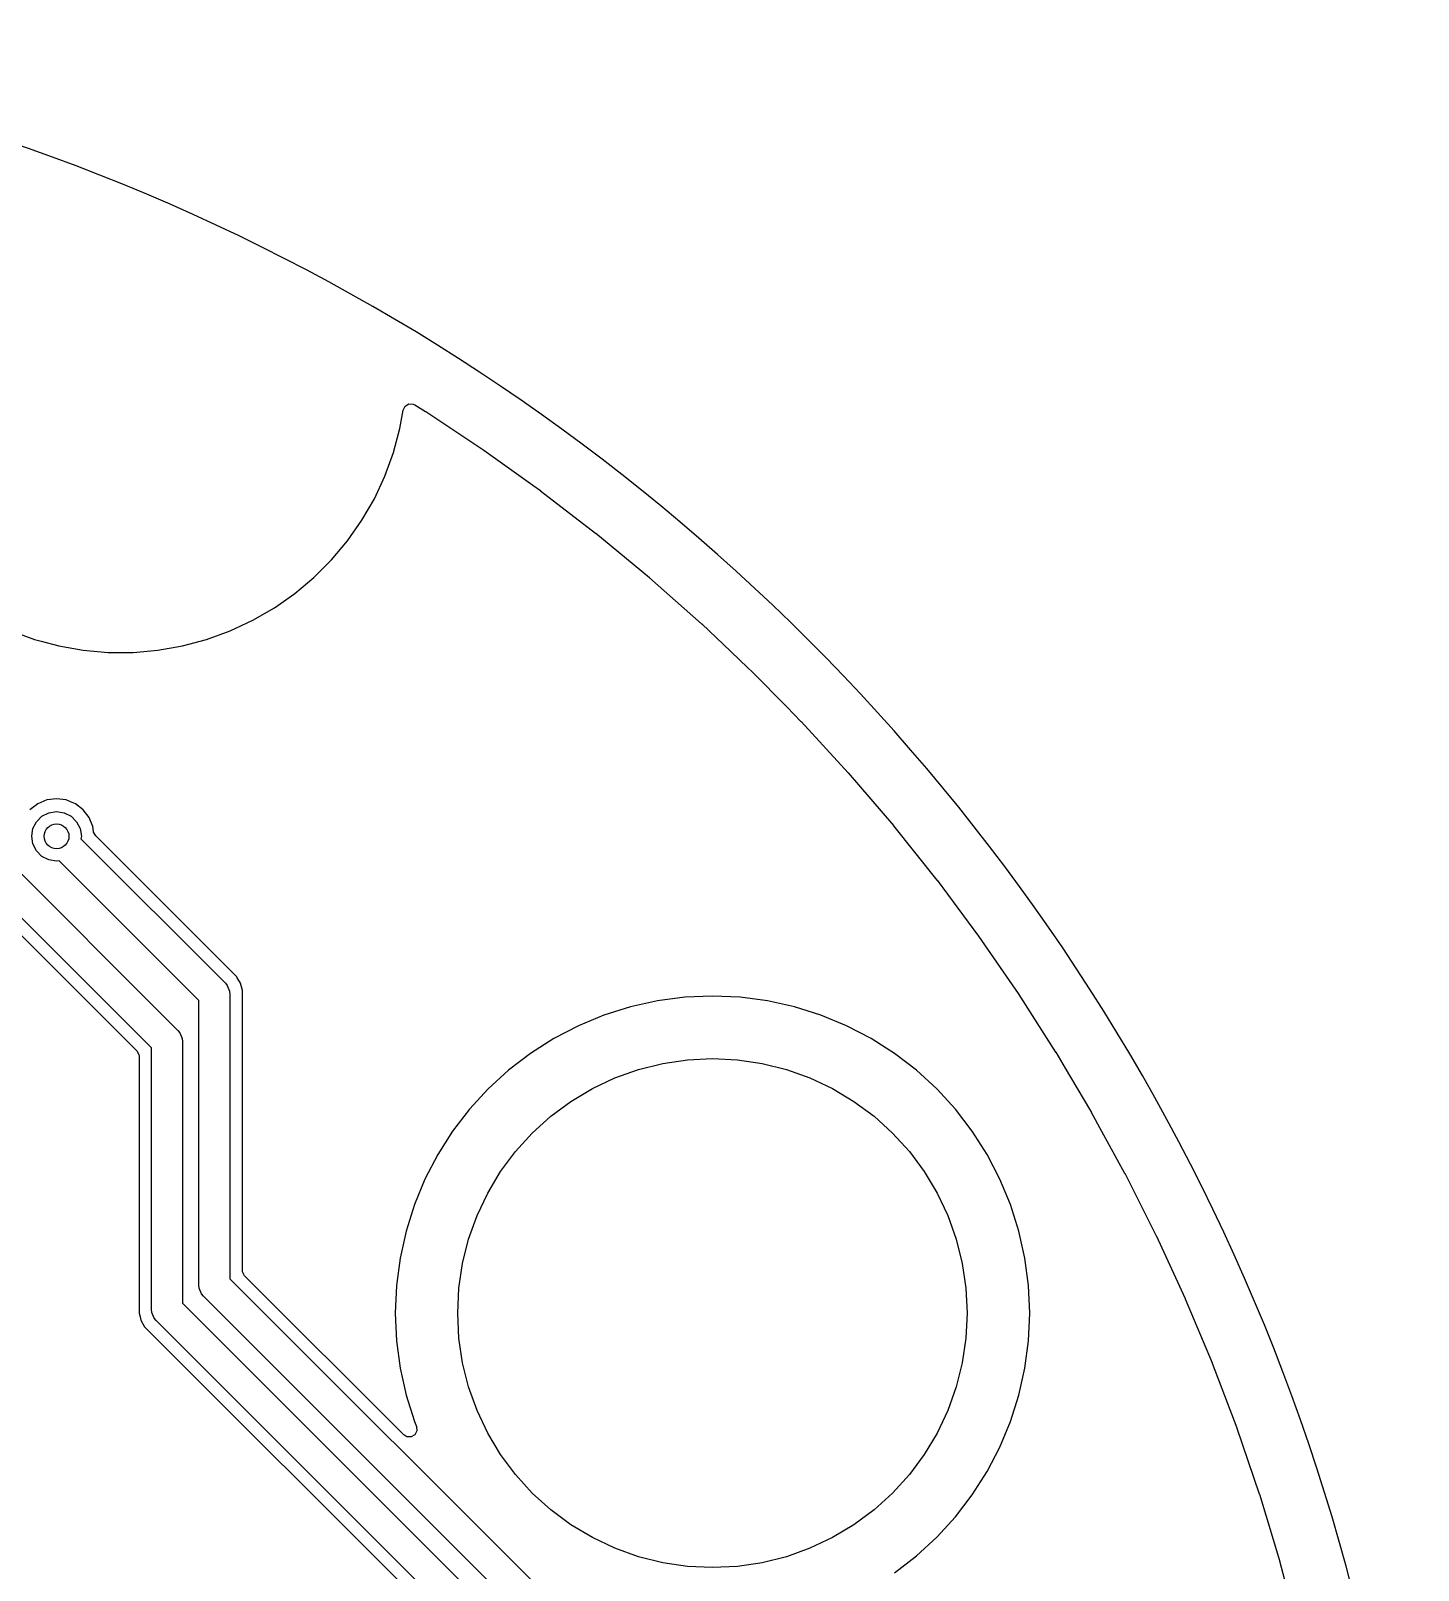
# Model space of a CAD drawing. Extents: x 116 to 183, y -128 to -37.6.
# Drawn here: x 160.62 to 182.95, y -62.36 to -37.57 of the extents above; entities that cross this region are included whole.
import ezdxf

# ---------------------------------------------------------------- set-up
doc = ezdxf.new("R2010")
doc.units = 0
doc.layers.add('BLACK', color=7, linetype='CONTINUOUS')

msp = doc.modelspace()

# ---------------------------------------------------------------- linework, layer by layer
at = {"layer": 'BLACK', "linetype": 'CONTINUOUS'}
for p, q in [((166.615451, -43.682289), (166.646478, -43.619687)), ((166.646478, -43.619687), (166.706425, -43.583796)), ((166.706425, -43.583796), (166.776259, -43.586013)), ((166.776259, -43.586013), (166.802623, -43.598259)), ((166.802623, -43.598259), (166.976305, -43.705311)), ((166.562969, -43.979929), (166.615451, -43.682289)), ((166.976305, -43.705311), (166.979898, -43.707612)), ((166.979898, -43.707612), (167.204209, -43.856792)), ((167.204209, -43.856792), (167.910564, -44.326563)), ((166.458995, -44.367965), (166.562969, -43.979929)), ((166.321597, -44.745462), (166.458995, -44.367965)), ((167.910564, -44.326563), (167.914047, -44.328967)), ((167.914047, -44.328967), (168.70179, -44.893027)), ((166.151821, -45.109548), (166.321597, -44.745462)), ((165.950959, -45.457452), (166.151821, -45.109548)), ((168.70179, -44.893027), (168.82277, -44.979654)), ((168.82277, -44.979654), (168.826207, -44.982206)), ((168.826207, -44.982206), (169.711909, -45.663856)), ((165.720539, -45.786525), (165.950959, -45.457452)), ((165.462316, -46.094264), (165.720539, -45.786525)), ((169.711909, -45.663856), (169.715256, -45.666525)), ((169.715256, -45.666525), (170.576921, -46.378354)), ((165.178254, -46.378326), (165.462316, -46.094264)), ((164.870515, -46.636549), (165.178254, -46.378326)), ((170.576921, -46.378354), (170.580173, -46.381137)), ((170.580173, -46.381137), (171.416716, -47.122251)), ((164.541442, -46.866969), (164.870515, -46.636549)), ((163.829452, -47.237607), (164.193538, -47.067831)), ((164.193538, -47.067831), (164.541442, -46.866969)), ((160.305028, -47.237607), (160.682525, -47.375005)), ((163.451955, -47.375005), (163.829452, -47.237607)), ((171.416716, -47.122251), (171.419871, -47.125144)), ((171.419871, -47.125144), (171.887196, -47.568874)), ((160.682525, -47.375005), (160.682531, -47.375006)), ((160.682531, -47.375006), (160.682535, -47.375008)), ((160.682535, -47.375008), (160.788203, -47.403321)), ((160.788203, -47.403321), (161.070561, -47.478979)), ((161.070561, -47.478979), (161.466182, -47.548738)), ((161.466182, -47.548738), (161.866376, -47.583749)), ((161.866376, -47.583749), (161.866377, -47.58375)), ((161.866377, -47.58375), (161.866378, -47.58375)), ((161.866378, -47.58375), (162.268103, -47.58375)), ((162.268103, -47.583749), (162.668298, -47.548738)), ((162.268103, -47.58375), (162.268103, -47.583749)), ((162.668298, -47.548738), (163.063919, -47.478979)), ((163.063919, -47.478979), (163.451955, -47.375005)), ((171.887196, -47.568874), (172.164016, -47.831718)), ((172.164016, -47.831718), (172.230376, -47.894727)), ((172.230376, -47.894727), (172.233423, -47.897722)), ((172.233423, -47.897722), (172.788034, -48.46199)), ((172.788034, -48.46199), (173.016872, -48.694812)), ((173.016872, -48.694812), (173.019819, -48.697916)), ((173.019819, -48.697916), (173.775272, -49.521555)), ((173.775272, -49.521555), (173.778111, -49.524759)), ((173.778111, -49.524759), (174.504705, -50.374006)), ((159.254, -49.934446), (162.990777, -53.671224)), ((160.73316, -50.021463), (160.607718, -50.117718)), ((160.879237, -49.960956), (160.73316, -50.021463)), ((160.879239, -49.960955), (160.879237, -49.960956)), ((161.035999, -49.940318), (160.879239, -49.960955)), ((161.036001, -49.940318), (161.035999, -49.940318)), ((161.19276, -49.960955), (161.036001, -49.940318)), ((161.192762, -49.960956), (161.19276, -49.960955)), ((161.260852, -49.98916), (161.192762, -49.960956)), ((161.338841, -50.021464), (161.260852, -49.98916)), ((161.464282, -50.117718), (161.338841, -50.021464)), ((158.643513, -50.314616), (162.327181, -53.998284)), ((162.564, -53.951553), (158.827223, -50.214777)), ((160.655577, -50.422393), (160.712393, -50.310886)), ((160.712393, -50.310886), (160.800886, -50.222393)), ((160.800886, -50.222393), (160.912393, -50.165577)), ((160.912393, -50.165577), (161.036, -50.146)), ((161.036, -50.146), (161.159607, -50.165577)), ((161.159607, -50.165577), (161.271114, -50.222393)), ((161.271114, -50.222393), (161.359607, -50.310886)), ((161.359607, -50.310886), (161.416423, -50.422393)), ((161.560536, -50.243159), (161.464282, -50.117718)), ((161.621044, -50.389238), (161.560536, -50.243159)), ((160.636, -50.546), (160.655577, -50.422393)), ((160.655577, -50.669607), (160.636, -50.546)), ((161.416423, -50.422393), (161.436, -50.546)), ((161.436, -50.546), (161.429649, -50.586095)), ((161.631425, -50.468097), (161.621044, -50.389238)), ((161.633196, -50.478255), (161.631425, -50.468097)), ((161.666681, -50.539578), (161.633196, -50.478255)), ((163.936485, -52.809381), (161.666681, -50.539578)), ((174.504705, -50.374006), (174.507431, -50.377306)), ((174.507431, -50.377306), (175.204272, -51.251117)), ((160.712393, -50.781114), (160.655577, -50.669607)), ((160.800886, -50.869607), (160.712393, -50.781114)), ((161.429649, -50.586095), (163.752776, -52.909223)), ((160.912393, -50.926423), (160.800886, -50.869607)), ((161.036, -50.946), (160.912393, -50.926423)), ((161.076095, -50.939649), (161.036, -50.946)), ((163.326, -53.189553), (161.076095, -50.939649)), ((175.204272, -51.251117), (175.206883, -51.25451)), ((175.206883, -51.25451), (175.87314, -52.151841)), ((175.87314, -52.151841), (175.875632, -52.155321)), ((175.875632, -52.155321), (176.510532, -53.075133)), ((163.752776, -52.909223), (163.783862, -52.947102)), ((163.783862, -52.947102), (163.783867, -52.947107)), ((163.783867, -52.947107), (163.821196, -53.037227)), ((163.821196, -53.037227), (163.826, -53.086)), ((163.936488, -52.809385), (163.936485, -52.809381)), ((163.936489, -52.809386), (163.936488, -52.809385)), ((163.944902, -52.823959), (163.936489, -52.809386)), ((163.954125, -52.839934), (163.944902, -52.823959)), ((163.954127, -52.839936), (163.954125, -52.839934)), ((163.954127, -52.839937), (163.954127, -52.839936)), ((163.995799, -52.912114), (163.954127, -52.839937)), ((164.0265, -53.026691), (163.995799, -52.912114)), ((164.0265, -53.026693), (164.0265, -53.026691)), ((164.0265, -57.535088), (164.0265, -53.026693)), ((163.326, -57.773053), (163.326, -53.189553)), ((163.826, -53.086), (163.826, -57.669499)), ((170.27087, -53.291853), (169.8461, -53.425783)), ((170.705707, -53.195452), (170.27087, -53.291853)), ((170.705716, -53.195451), (170.705707, -53.195452)), ((171.14728, -53.137317), (170.705716, -53.195451)), ((171.59224, -53.117891), (171.14728, -53.137317)), ((172.037199, -53.137317), (171.59224, -53.117891)), ((172.478763, -53.195451), (172.037199, -53.137317)), ((172.478772, -53.195452), (172.478763, -53.195451)), ((172.913609, -53.291853), (172.478772, -53.195452)), ((173.338379, -53.425783), (172.913609, -53.291853)), ((176.510532, -53.075133), (176.512902, -53.078697)), ((176.512902, -53.078697), (177.115653, -54.019839)), ((169.846087, -53.425788), (169.434617, -53.596224)), ((169.8461, -53.425783), (169.846087, -53.425788)), ((173.338392, -53.425788), (173.338379, -53.425783)), ((173.749862, -53.596224), (173.338392, -53.425788)), ((162.990777, -53.671224), (163.021868, -53.709108)), ((163.021868, -53.709108), (163.059197, -53.799228)), ((169.434617, -53.596224), (169.03957, -53.801873)), ((174.14491, -53.801873), (173.749862, -53.596224)), ((162.327181, -53.998284), (162.360666, -54.059607)), ((162.564, -58.166), (162.564, -53.951553)), ((163.059197, -53.799228), (163.059197, -53.799237)), ((163.059197, -53.799237), (163.064, -53.848)), ((163.064, -53.848), (163.064, -58.062446)), ((168.663921, -54.041187), (168.310584, -54.312312)), ((169.03957, -53.801873), (168.663921, -54.041187)), ((174.144911, -53.801874), (174.144909, -53.801873)), ((174.144909, -53.801873), (174.14491, -53.801873)), ((174.14492, -53.801879), (174.144911, -53.801874)), ((174.388197, -53.956864), (174.14492, -53.801879)), ((174.520558, -54.041187), (174.388197, -53.956864)), ((174.873895, -54.312312), (174.520558, -54.041187)), ((177.115653, -54.019839), (177.1179, -54.023483)), ((177.1179, -54.023483), (177.269344, -54.278956)), ((162.360666, -54.059607), (162.3635, -54.085965)), ((162.3635, -54.085965), (162.3635, -58.225309)), ((170.402073, -54.299795), (170.79237, -54.20203)), ((170.79237, -54.20203), (171.19037, -54.142993)), ((171.19037, -54.142993), (171.59224, -54.12325)), ((171.59224, -54.12325), (171.99411, -54.142993)), ((171.99411, -54.142993), (172.39211, -54.20203)), ((172.39211, -54.20203), (172.782407, -54.299795)), ((177.269344, -54.278956), (177.66215, -54.941588)), ((168.310579, -54.312316), (167.982206, -54.613215)), ((168.310584, -54.312312), (168.310579, -54.312316)), ((169.659513, -54.607373), (170.023238, -54.435344)), ((170.023238, -54.435344), (170.402073, -54.299795)), ((172.782407, -54.299795), (173.161242, -54.435344)), ((173.161242, -54.435344), (173.524967, -54.607373)), ((174.8739, -54.312316), (174.873895, -54.312312)), ((175.202273, -54.613215), (174.8739, -54.312316)), ((167.982205, -54.613216), (167.681306, -54.941589)), ((167.982206, -54.613215), (167.982205, -54.613216)), ((169.314402, -54.814225), (169.659513, -54.607373)), ((173.524967, -54.607373), (173.870078, -54.814225)), ((175.202274, -54.613216), (175.202273, -54.613215)), ((175.503173, -54.941589), (175.202274, -54.613216)), ((167.681302, -54.941594), (167.410177, -55.294931)), ((167.681306, -54.941589), (167.681302, -54.941594)), ((168.991228, -55.053907), (169.314402, -54.814225)), ((173.870078, -54.814225), (174.193252, -55.053907)), ((175.503177, -54.941594), (175.503173, -54.941589)), ((175.774302, -55.294931), (175.503177, -54.941594)), ((177.66215, -54.941588), (177.687839, -54.984922)), ((177.687839, -54.984922), (177.689949, -54.988626)), ((177.689949, -54.988626), (177.856067, -55.292282)), ((168.693102, -55.324112), (168.991228, -55.053907)), ((174.193252, -55.053907), (174.491378, -55.324112)), ((167.410177, -55.294931), (167.170863, -55.67058)), ((168.422897, -55.622238), (168.693102, -55.324112)), ((174.491378, -55.324112), (174.761583, -55.622238)), ((175.774305, -55.294936), (175.774302, -55.294931)), ((176.013611, -55.670571), (175.774305, -55.294936)), ((177.856067, -55.292282), (178.226354, -55.96915)), ((167.170863, -55.67058), (166.965214, -56.065627)), ((168.183215, -55.945412), (168.422897, -55.622238)), ((174.761583, -55.622238), (175.001265, -55.945412)), ((176.013614, -55.670577), (176.013611, -55.670571)), ((176.013616, -55.67058), (176.013614, -55.670577)), ((176.219265, -56.065627), (176.013616, -55.67058)), ((167.976363, -56.290523), (168.183215, -55.945412)), ((175.001265, -55.945412), (175.208117, -56.290523)), ((178.226354, -55.96915), (178.228343, -55.97294)), ((178.228343, -55.97294), (178.274969, -56.065632)), ((166.965214, -56.065627), (166.794778, -56.477097)), ((176.219267, -56.065632), (176.219265, -56.065627)), ((176.389708, -56.477114), (176.219267, -56.065632)), ((178.274969, -56.065632), (178.637095, -56.785536)), ((166.794773, -56.47711), (166.660843, -56.90188)), ((166.794778, -56.477097), (166.794773, -56.47711)), ((167.804334, -56.654248), (167.976363, -56.290523)), ((175.208117, -56.290523), (175.380146, -56.654248)), ((176.523638, -56.901886), (176.389708, -56.477114)), ((167.668785, -57.033083), (167.804334, -56.654248)), ((175.380146, -56.654248), (175.515695, -57.033083)), ((166.660843, -56.90188), (166.564442, -57.336717)), ((176.620037, -57.336714), (176.523638, -56.901886)), ((178.637095, -56.785536), (178.730583, -56.971388)), ((178.730583, -56.971388), (178.73244, -56.975245)), ((178.73244, -56.975245), (179.199907, -57.990413)), ((167.57102, -57.42338), (167.668785, -57.033083)), ((175.515695, -57.033083), (175.61346, -57.42338)), ((166.564441, -57.336726), (166.506307, -57.77829)), ((166.564442, -57.336717), (166.564441, -57.336726)), ((167.511983, -57.82138), (167.57102, -57.42338)), ((175.61346, -57.42338), (175.672497, -57.82138)), ((176.678172, -57.778289), (176.620037, -57.336714)), ((163.826, -57.669499), (169.6605, -63.504)), ((164.029334, -57.561446), (164.0265, -57.535088)), ((164.062819, -57.622769), (164.029334, -57.561446)), ((166.626442, -60.186392), (164.062819, -57.622769)), ((163.330804, -57.821826), (163.326, -57.773053)), ((163.368133, -57.911946), (163.330804, -57.821826)), ((163.368137, -57.91195), (163.368133, -57.911946)), ((163.399223, -57.94983), (163.368137, -57.91195)), ((169.38017, -63.930776), (163.399223, -57.94983)), ((166.506307, -57.77829), (166.486881, -58.22325)), ((167.49224, -58.22325), (167.511983, -57.82138)), ((175.672497, -57.82138), (175.69224, -58.22325)), ((176.697599, -58.22325), (176.678172, -57.778289)), ((179.199907, -57.990413), (179.20163, -57.994331)), ((179.20163, -57.994331), (179.633786, -59.025046)), ((162.3635, -58.225309), (162.379511, -58.285063)), ((162.568804, -58.214773), (162.564, -58.166)), ((162.606133, -58.304893), (162.568804, -58.214773)), ((163.064, -58.062446), (169.267554, -64.266)), ((166.486881, -58.22325), (166.506307, -58.668209)), ((167.511983, -58.62512), (167.49224, -58.22325)), ((175.69224, -58.22325), (175.672497, -58.62512)), ((176.678172, -58.668211), (176.697599, -58.22325)), ((162.379511, -58.285063), (162.394201, -58.339887)), ((162.394201, -58.339887), (162.453511, -58.442614)), ((162.453511, -58.442614), (168.887386, -64.876489)), ((162.606137, -58.304897), (162.606133, -58.304893)), ((162.637223, -58.342777), (162.606137, -58.304897)), ((168.987223, -64.692777), (162.637223, -58.342777)), ((166.506307, -58.668209), (166.564441, -59.109773)), ((167.57102, -59.02312), (167.511983, -58.62512)), ((175.672497, -58.62512), (175.61346, -59.02312)), ((176.620037, -59.109786), (176.678172, -58.668211)), ((166.564441, -59.109773), (166.564442, -59.109782)), ((166.564442, -59.109782), (166.660843, -59.544619)), ((167.668785, -59.413417), (167.57102, -59.02312)), ((175.61346, -59.02312), (175.515695, -59.413417)), ((176.523638, -59.544614), (176.620037, -59.109786)), ((179.633786, -59.025046), (179.635373, -59.029022)), ((179.635373, -59.029022), (180.031692, -60.074028)), ((167.804334, -59.792252), (167.668785, -59.413417)), ((175.515695, -59.413417), (175.380146, -59.792252)), ((166.660843, -59.544619), (166.794773, -59.969389)), ((176.389708, -59.969386), (176.523638, -59.544614)), ((166.794773, -59.969389), (166.794778, -59.969402)), ((166.794778, -59.969402), (166.828684, -60.051258)), ((167.976363, -60.155977), (167.804334, -59.792252)), ((175.380146, -59.792252), (175.208117, -60.155977)), ((176.219267, -60.380868), (176.389708, -59.969386)), ((166.674964, -60.216365), (166.626442, -60.186392)), ((166.744789, -60.218859), (166.674964, -60.216365)), ((166.804878, -60.183207), (166.744789, -60.218859)), ((166.836153, -60.120728), (166.804878, -60.183207)), ((166.828684, -60.051258), (166.836153, -60.120728)), ((168.183215, -60.501088), (167.976363, -60.155977)), ((175.208117, -60.155977), (175.001265, -60.501088)), ((180.031692, -60.074028), (180.033141, -60.078056)), ((180.033141, -60.078056), (180.393167, -61.136159)), ((176.013611, -60.77593), (176.219267, -60.380868)), ((168.422897, -60.824262), (168.183215, -60.501088)), ((175.001265, -60.501088), (174.761583, -60.824262)), ((168.693102, -61.122388), (168.422897, -60.824262)), ((174.761583, -60.824262), (174.491378, -61.122388)), ((175.774305, -61.151564), (176.013611, -60.77593)), ((168.991228, -61.392593), (168.693102, -61.122388)), ((174.491378, -61.122388), (174.193252, -61.392593)), ((175.503172, -61.504912), (175.774305, -61.151564)), ((180.393167, -61.136159), (180.394475, -61.140235)), ((180.394475, -61.140235), (180.717743, -62.210058)), ((169.314402, -61.632275), (168.991228, -61.392593)), ((174.193252, -61.392593), (173.870078, -61.632275)), ((169.659513, -61.839127), (169.314402, -61.632275)), ((173.870078, -61.632275), (173.524967, -61.839127)), ((175.202274, -61.833284), (175.503172, -61.504912)), ((170.023238, -62.011156), (169.659513, -61.839127)), ((173.524967, -61.839127), (173.161242, -62.011156)), ((174.873902, -62.134182), (175.202274, -61.833284)), ((170.402073, -62.146705), (170.023238, -62.011156)), ((170.79237, -62.24447), (170.402073, -62.146705)), ((172.782407, -62.146705), (172.39211, -62.24447)), ((173.161242, -62.011156), (172.782407, -62.146705)), ((174.520554, -62.405315), (174.873902, -62.134182)), ((180.717743, -62.210058), (180.718911, -62.214176)), ((180.718911, -62.214176), (181.00508, -63.294597)), ((171.19037, -62.303507), (170.79237, -62.24447)), ((171.59224, -62.32325), (171.19037, -62.303507)), ((171.99411, -62.303507), (171.59224, -62.32325)), ((172.39211, -62.24447), (171.99411, -62.303507))]:
    msp.add_line(p, q, dxfattribs=at)
at = {"layer": 'BLACK'}
msp.add_circle((161.036, -50.546), 0.2, dxfattribs=at)
msp.add_arc((149.450502, -71.074296), 33.5, 0, 180, dxfattribs=at)

doc.saveas('drawing.dxf')
